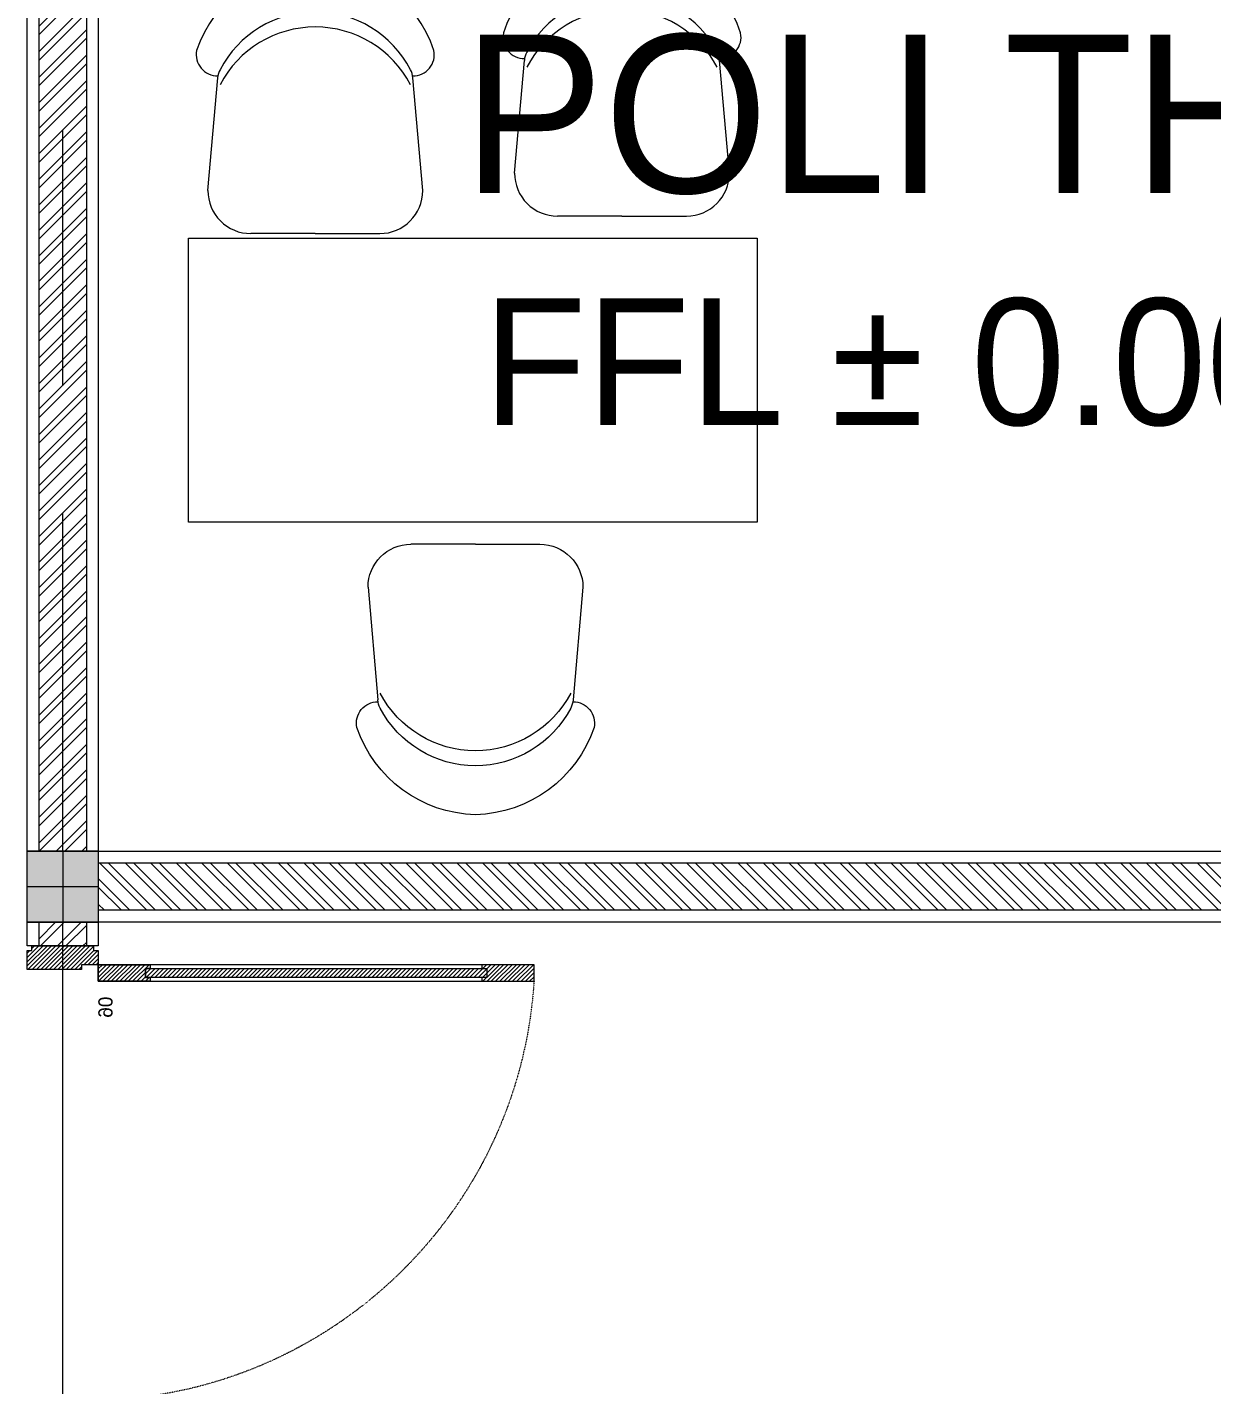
# Model space of a CAD drawing. Header units: millimetres. Extents: x -280308 to 6402717, y -14 to 2073074.
# Drawn here: x 42289 to 44790, y 746122 to 748988 of the extents above; entities that cross this region are included whole.
import ezdxf
from ezdxf.enums import TextEntityAlignment as Align

# ---------------------------------------------------------------- set-up
doc = ezdxf.new("R2010")
doc.units = ezdxf.units.MM
doc.linetypes.add('ACAD_ISO03W100', pattern=[30, 12, -18])
doc.linetypes.add('ACAD_ISO08W100', pattern=[36, 24, -3, 6, -3])
doc.layers.get('0').update_dxf_attribs({"lineweight": 0})
for name, color, linetype, lineweight in [('_Door & Window', 1, 'Continuous', 0), ('A-ALINE-1', 91, 'Continuous', 20), ('A-ALINE-3', 111, 'Continuous', 15), ('A-ALINE-6', 117, 'Continuous', 9), ('A-ANNOTATION', 144, 'Continuous', 0), ('A-Furn', 250, 'Continuous', 0), ('A-FURN-EQPM', 177, 'Continuous', 0)]:
    doc.layers.add(name, color=color, linetype=linetype, lineweight=lineweight)
doc.layers.add('A-FILL-1', color=7, linetype='Continuous', lineweight=0, true_color=0x454545)
doc.layers.add('A-TEXT', color=254, linetype='Continuous')
doc.layers.add('FURNITURE', color=26, linetype='Continuous')
doc.styles.add('Annotative', font='arial.ttf', dxfattribs={"height": 1.25})
doc.styles.add('CENTURY', font='GOTHIC.TTF')
doc.styles.get("Standard").update_dxf_attribs({"font": 'arial.ttf'})
pattern_1 = [(135, (51.1804, 3e-10), (-4.490128, -4.490128), [])]

# ---------------------------------------------------------------- blocks, each defined once
blk = doc.blocks.new('*U552')
at = {"layer": 'A-ANNOTATION', "linetype": 'ACAD_ISO08W100', "ltscale": 0.25}
blk.add_lwpolyline([(0, -5), (0, -90.5606)], dxfattribs=at)
at = {"layer": 'A-TEXT'}
blk.add_attdef('N', text='', height=0.9, dxfattribs=at).set_placement((0, 2.75), align=Align.MIDDLE_CENTER)
blk = doc.blocks.new('A$Cf37525da')
at = {"color": 124, "xscale": -360.0000000000001, "yscale": 360.0000000000001, "zscale": 360.0000000000001, "rotation": 180}
blk.add_blockref('*U552', (-4000, -25932.8), dxfattribs=at)
blk = doc.blocks.new('A$Ccc440957')
at = {"layer": 'FURNITURE', "color": 0, "linetype": 'ByBlock', "lineweight": -2}
for p, q in [((-44.9, 189), (-243.3, 171.7)), ((30.7, 0), (30.7, 113.4)), ((30.7, 0), (30.7, -113.4)), ((-44.9, -189), (-243.3, -171.7))]:
    blk.add_line(p, q, dxfattribs=at)
for centre, radius, start, end in [((-218.8, -5.7), 226.4, 108.7288, 178.5583), ((-284.3, 171.6), 37.8, 0, 100.971), ((-170.1, 0), 189, 117.5453, 180), ((-143.7, 0), 189, 117.5453, 180), ((-240, 134.1), 37.8, 94.9782, 117.5453), ((-44.9, 113.4), 75.6, 0, 90), ((-218.8, 5.7), 226.4, 181.4417, 251.2712), ((-170.1, 0), 189, 180, 242.4547), ((-143.7, 0), 189, 180, 242.4547), ((-44.9, -113.4), 75.6, 270, 0), ((-284.3, -171.6), 37.8, 259.029, 0), ((-240, -134.1), 37.8, 242.4547, 265.0218)]:
    blk.add_arc(centre, radius, start, end, dxfattribs=at)
blk = doc.blocks.new('A$Ce288bb9c')
at = {"layer": 'A-Furn', "color": 0, "linetype": 'ByBlock', "lineweight": -2, "ltscale": 0.25}
blk.add_lwpolyline([(47240.6, -8356), (47240.6, -8956), (46040.6, -8956), (46040.6, -8356)], close=True, dxfattribs=at)
for p, xscale, yscale, zscale, rotation in [((46955.6, -8272.8), 1.20000000000002, 1.20000000000002, 1.20000000000002, 269.9999999847032), ((46308.2, -8309.6), 1.20000000000002, 1.20000000000002, 1.20000000000002, 269.9999999847032), ((46646.3, -9039.2), -1.2, 1.2, 1.2, 270)]:
    blk.add_blockref('A$Ccc440957', p, dxfattribs=dict(at, xscale=xscale, yscale=yscale, zscale=zscale, rotation=rotation))
blk = doc.blocks.new('A$Ccf87384a')
blk.add_wipeout([(-75, 75), (75, 75), (75, -75), (-75, -75)])
blk.add_wipeout([(-75, -75), (-75, 75), (75, 75), (75, -75)])
at = {"layer": 'A-FILL-1', "ltscale": 0.25}
h = blk.add_hatch(color=256, dxfattribs=at)
h.dxf.hatch_style = 1
h.paths.add_polyline_path([(-75, -75), (-75, 75), (75, 75), (75, -75)])
at = {"layer": 'A-ALINE-1'}
blk.add_lwpolyline([(-75, -75), (-75, 75), (75, 75), (75, -75)], close=True, dxfattribs=at)
at = {"layer": 'A-FILL-1', "ltscale": 0.25}
for p, q in [((0, 75), (0, -75)), ((-75, 0), (75, 0))]:
    blk.add_line(p, q, dxfattribs=at)
blk = doc.blocks.new('P180')
at = {"layer": 'A-Furn'}
h = blk.add_hatch(dxfattribs=at)
h.set_pattern_fill('ANSI31', color=256, scale=2, angle=450, style=0)
h.paths.add_polyline_path([(-30765.8, -2658.3), (-30755.8, -2658.3), (-30755.8, -2648.3), (-30625.8, -2648.3), (-30625.8, -2658.3), (-30615.8, -2658.3), (-30615.8, -2688.3), (-30650.8, -2688.3), (-30650.8, -2698.3), (-30765.8, -2698.3)])
h = blk.add_hatch(dxfattribs=at)
h.set_pattern_fill('ANSI31', color=256, scale=2, angle=450, style=0)
h.set_pattern_definition([(135, (51.1804, -604.547), (-4.490128, -4.490128), [])])
h.paths.add_polyline_path([(-30615.8, -3608.3), (-30505.8, -3608.3), (-30505.8, -3600.3), (-30515.8, -3600.3), (-30515.8, -3581.3), (-30505.8, -3581.3), (-30505.8, -3573.3), (-30615.8, -3573.3)])
h = blk.add_hatch(dxfattribs=at)
h.set_pattern_fill('ANSI31', color=256, scale=2, angle=450, style=0)
h.set_pattern_definition(pattern_1)
h.paths.add_polyline_path([(-29795.8, -3600.3), (-29795.8, -3581.3), (-30515.8, -3581.3), (-30515.8, -3600.3)])
h = blk.add_hatch(dxfattribs=at)
h.set_pattern_fill('ANSI31', color=256, scale=2, angle=450, style=0)
h.set_pattern_definition(pattern_1)
h.paths.add_polyline_path([(-29695.8, -3608.3), (-29805.8, -3608.3), (-29805.8, -3600.3), (-29795.8, -3600.3), (-29795.8, -3581.3), (-29805.8, -3581.3), (-29805.8, -3573.3), (-29695.8, -3573.3)])
h = blk.add_hatch(dxfattribs=at)
h.set_pattern_fill('ANSI31', color=256, scale=2, angle=450, style=0)
h.paths.add_polyline_path([(-30765.8, -3638.3), (-30755.8, -3638.3), (-30755.8, -3648.3), (-30625.8, -3648.3), (-30625.8, -3638.3), (-30615.8, -3638.3), (-30615.8, -3608.3), (-30650.8, -3608.3), (-30650.8, -3598.3), (-30765.8, -3598.3)])
at = {"layer": '_Door & Window'}
for points in [[(-30765.8, -2658.3), (-30755.8, -2658.3), (-30755.8, -2648.3), (-30625.8, -2648.3), (-30625.8, -2658.3), (-30615.8, -2658.3), (-30615.8, -2688.3), (-30650.8, -2688.3), (-30650.8, -2698.3), (-30765.8, -2698.3), (-30765.8, -2658.3)], [(-30615.8, -3608.3), (-30505.8, -3608.3), (-30505.8, -3600.3), (-30515.8, -3600.3), (-30515.8, -3581.3), (-30505.8, -3581.3), (-30505.8, -3573.3), (-30615.8, -3573.3), (-30615.8, -3608.3)], [(-29695.8, -3608.3), (-29805.8, -3608.3), (-29805.8, -3600.3), (-29795.8, -3600.3), (-29795.8, -3581.3), (-29805.8, -3581.3), (-29805.8, -3573.3), (-29695.8, -3573.3), (-29695.8, -3608.3)], [(-30765.8, -3638.3), (-30755.8, -3638.3), (-30755.8, -3648.3), (-30625.8, -3648.3), (-30625.8, -3638.3), (-30615.8, -3638.3), (-30615.8, -3608.3), (-30650.8, -3608.3), (-30650.8, -3598.3), (-30765.8, -3598.3), (-30765.8, -3638.3)]]:
    blk.add_lwpolyline(points, dxfattribs=at)
blk.add_lwpolyline([(-30615.8, -3608.3), (-30615.8, -3573.3), (-29695.8, -3573.3), (-29695.8, -3608.3)], close=True, dxfattribs=at)
at = {"layer": '_Door & Window', "linetype": 'ACAD_ISO03W100', "ltscale": 0.02}
blk.add_arc((-30640.5, -3634.6), 946.6, 3.7152, 88.5077, dxfattribs=at)
at = {"layer": 'A-Furn'}
blk.add_lwpolyline([(-29795.8, -3600.3), (-29795.8, -3581.3), (-30515.8, -3581.3), (-30515.8, -3600.3)], close=True, dxfattribs=at)
at = {"layer": 'Defpoints', "ltscale": 0.25, "insert": (-30585.6, -3496.2), "char_height": 30, "attachment_point": 1, "rotation": 270, "style": 'CENTURY'}
blk.add_mtext_dynamic_manual_height_columns('90', width=78.467, gutter_width=750, heights=[0], dxfattribs=at)
blk = doc.blocks.new('A$C7136d0a8')
at = {"layer": 'A-FILL-1', "ltscale": 0.25}
h = blk.add_hatch(dxfattribs=at)
h.set_pattern_fill('ANSI32', color=256, scale=4, angle=900)
h.set_pattern_definition([(225, (173445.378, -62284.743), (26.940768, -26.940768), []), (225, (173427.417, -62284.743), (26.940768, -26.940768), [])])
h.paths.add_polyline_path([(68767.2, -25182.6), (68767.2, -23082.6), (68867.2, -23082.6), (68867.2, -25182.6)])
h = blk.add_hatch(dxfattribs=at)
h.set_pattern_fill('ANSI32', color=256, scale=4, angle=990)
h.set_pattern_definition([(315, (106786.124, 79370.56), (26.940768, 26.940768), []), (315, (106786.124, 79352.6), (26.940768, 26.940768), [])])
h.paths.add_polyline_path([(72742.2, -25307.6), (68892.2, -25307.6), (68892.2, -25207.6), (72742.2, -25207.6)])
at = {"color": 1, "ltscale": 0.25}
blk.add_lwpolyline([(68742.2, -25332.6), (68892.2, -25332.6), (68892.2, -25182.6), (68742.2, -25182.6)], close=True, dxfattribs=at)
at = {"layer": 'A-ALINE-3', "linetype": 'Continuous'}
for points in [[(68767.2, -25182.6), (68767.2, -23082.6), (68867.2, -23082.6), (68867.2, -25182.6)], [(72742.2, -25307.6), (68892.2, -25307.6), (68892.2, -25207.6), (72742.2, -25207.6)]]:
    blk.add_lwpolyline(points, close=True, dxfattribs=at)
at = {"layer": 'A-ALINE-6'}
for points in [[(68742.2, -25182.6), (68742.2, -23082.6), (68892.2, -23082.6), (68892.2, -25182.6)], [(72742.2, -25332.6), (68892.2, -25332.6), (68892.2, -25182.6), (72742.2, -25182.6)]]:
    blk.add_lwpolyline(points, close=True, dxfattribs=at)
at = {"xscale": -1, "rotation": 180}
blk.add_blockref('P180', (99508, -29030.9), dxfattribs=at)
at = {"ltscale": 0.25}
blk.add_blockref('A$Ccf87384a', (68817.2, -25257.6), dxfattribs=at)
at = {"layer": 'A-FILL-1', "ltscale": 0.25}
h = blk.add_hatch(dxfattribs=at)
h.set_pattern_fill('ANSI32', color=256, scale=4, angle=900)
h.set_pattern_definition([(225, (173445.378, -64534.743), (26.940768, -26.940768), []), (225, (173427.417, -64534.743), (26.940768, -26.940768), [])])
h.paths.add_polyline_path([(68767.2, -25382.6), (68767.2, -25332.6), (68867.2, -25332.6), (68867.2, -25382.6)])
at = {"layer": 'A-ALINE-3', "linetype": 'Continuous'}
blk.add_lwpolyline([(68767.2, -25382.6), (68767.2, -25332.6), (68867.2, -25332.6), (68867.2, -25382.6)], close=True, dxfattribs=at)
at = {"layer": 'A-ALINE-6'}
blk.add_lwpolyline([(68742.2, -25382.6), (68742.2, -25332.6), (68892.2, -25332.6), (68892.2, -25382.6)], close=True, dxfattribs=at)

msp = doc.modelspace()

# ---------------------------------------------------------------- block references
at = {"ltscale": 0.25}
msp.add_blockref('A$Cf37525da', (46364.4, 756973.7), dxfattribs=at)
at = {"layer": 'A-FURN-EQPM', "ltscale": 0.25}
msp.add_blockref('A$Ce288bb9c', (-3410.6, 756898.7), dxfattribs=at)

# ---------------------------------------------------------------- texts
at = {"layer": 'A-TEXT', "ltscale": 0.25, "insert": (42351.5, 748972.3), "char_height": 267.3, "attachment_point": 1, "style": 'Annotative'}
msp.add_mtext_dynamic_manual_height_columns('\\pxqc;{\\fCentury Gothic|b0|i0|c0|p34;\\H1.25x;POLI THT\\P\\H0.8x;FFL %%P 0.000}', width=3725.027, gutter_width=1670.6, heights=[0], dxfattribs=at)

# ---------------------------------------------------------------- next in the draw order: block references
at = {"ltscale": 0.25}
msp.add_blockref('A$C7136d0a8', (-26452.8, 772431.3), dxfattribs=at)

doc.saveas('drawing.dxf')
